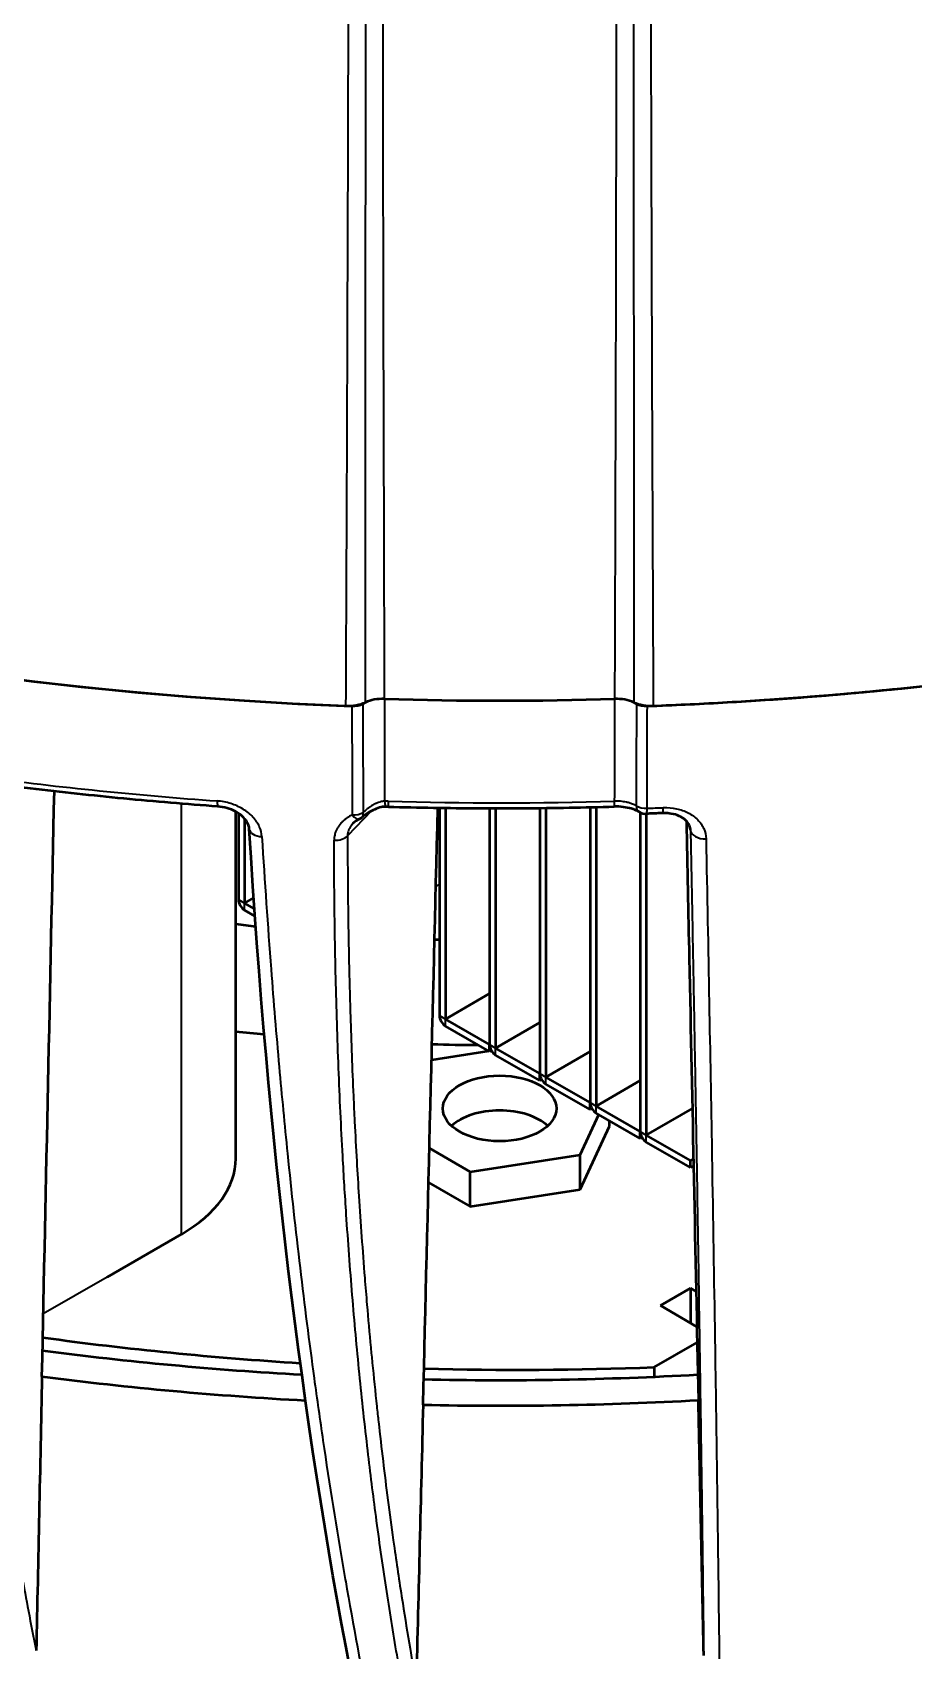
# Model space of a CAD drawing. Header units: millimetres. Extents: x 40 to 2195, y 40 to 1687.
# Drawn here: x 1721.5 to 1752.5, y 1352.6 to 1409.5 of the extents above; entities that cross this region are included whole.
import ezdxf

# ---------------------------------------------------------------- set-up
doc = ezdxf.new("R2010")
doc.units = ezdxf.units.MM
doc.header["$LTSCALE"] = 8
doc.layers.add('Visible (ISO)', color=7, linetype='Continuous', lineweight=50)
doc.layers.add('Visible Narrow (ISO)', color=7, linetype='Continuous', lineweight=35)

msp = doc.modelspace()

# ---------------------------------------------------------------- linework, layer by layer
at = {"layer": 'Visible (ISO)'}
for p, q in [((1742.637, 1386.912), (1742.637, 1386.912)), ((1728.625, 1369.912), (1728.624, 1382.122)), ((1735.792, 1382.257), (1735.792, 1374.944)), ((1736.004, 1382.254), (1736.004, 1374.822)), ((1737.56, 1382.241), (1737.56, 1373.923)), ((1737.772, 1382.241), (1737.772, 1373.801)), ((1739.327, 1382.248), (1739.327, 1372.903)), ((1739.539, 1382.25), (1739.539, 1372.78)), ((1741.095, 1382.277), (1741.095, 1371.882)), ((1741.307, 1382.282), (1741.307, 1371.76)), ((1728.721, 1382.063), (1728.721, 1379.027)), ((1728.933, 1381.88), (1728.933, 1378.904)), ((1732.75, 1381.702), (1732.749, 1381.702)), ((1742.863, 1382.092), (1742.863, 1370.862)), ((1743.075, 1382.048), (1743.075, 1370.739)), ((1744.632, 1381.489), (1744.632, 1381.489)), ((1728.933, 1378.904), (1729.257, 1379.091)), ((1729.284, 1378.701), (1728.933, 1378.904)), ((1729.302, 1378.446), (1728.933, 1378.659)), ((1736.004, 1374.822), (1737.56, 1375.72)), ((1737.56, 1373.923), (1736.004, 1374.822)), ((1737.56, 1373.679), (1736.004, 1374.577)), ((1737.772, 1373.801), (1739.327, 1374.699)), ((1737.538, 1373.691), (1735.518, 1373.378)), ((1737.56, 1373.679), (1737.56, 1373.923)), ((1737.622, 1373.714), (1737.56, 1373.679)), ((1737.628, 1373.704), (1737.596, 1373.7)), ((1739.327, 1372.903), (1737.772, 1373.801)), ((1739.539, 1372.78), (1741.095, 1373.679)), ((1739.327, 1372.658), (1737.772, 1373.556)), ((1739.327, 1372.658), (1739.327, 1372.903)), ((1739.389, 1372.694), (1739.327, 1372.658)), ((1741.095, 1371.882), (1739.539, 1372.78)), ((1741.095, 1371.637), (1739.539, 1372.535)), ((1741.307, 1371.76), (1742.863, 1372.658)), ((1741.095, 1371.637), (1741.095, 1371.882)), ((1740.742, 1370.045), (1741.399, 1371.462)), ((1741.157, 1371.673), (1741.095, 1371.637)), ((1742.863, 1370.862), (1741.307, 1371.76)), ((1742.863, 1370.617), (1741.307, 1371.515)), ((1743.075, 1370.739), (1744.696, 1371.675)), ((1740.742, 1368.82), (1741.777, 1371.051)), ((1741.777, 1371.051), (1741.777, 1371.244)), ((1742.863, 1370.617), (1742.863, 1370.862)), ((1744.631, 1369.841), (1743.075, 1370.739)), ((1735.442, 1370.276), (1736.878, 1369.447)), ((1742.925, 1370.653), (1742.863, 1370.617)), ((1744.631, 1369.596), (1743.075, 1370.494)), ((1736.878, 1369.447), (1740.742, 1370.045)), ((1740.742, 1368.82), (1740.742, 1370.045)), ((1744.733, 1369.9), (1744.631, 1369.841)), ((1744.631, 1369.596), (1744.631, 1369.841)), ((1744.738, 1369.658), (1744.631, 1369.596)), ((1735.412, 1369.069), (1736.878, 1368.223)), ((1736.878, 1368.223), (1736.878, 1369.447)), ((1736.878, 1368.223), (1740.742, 1368.82)), ((1724.095, 1365.741), (1726.722, 1367.258)), ((1744.631, 1365.35), (1743.57, 1364.738)), ((1744.83, 1365.235), (1744.631, 1365.35)), ((1744.631, 1365.35), (1744.631, 1364.126)), ((1744.856, 1363.996), (1743.57, 1364.738)), ((1743.349, 1362.569), (1744.867, 1363.445)), ((1743.349, 1362.569), (1743.349, 1362.236))]:
    msp.add_line(p, q, dxfattribs=at)
for centre, start, end in [((1743.07, 1382.548), 240.0493, 272.1269), ((1732.757, 1382.314), 296.6803, 308.9821)]:
    msp.add_arc(centre, 0.5, start, end, dxfattribs=at)
for centre, major_axis, ratio, start_param, end_param in [((1737.913, 1432.507), (-81, 0), 0.57735, 0.064234, 1.506562), ((1737.913, 1432.507), (-81, 0), 0.57735, 0.066811, 1.503985), ((1733.805, 1385.513), (-1, 0), 0.577347, 4.661959, 5.376539), ((1742.021, 1385.513), (-1, 0), 0.577347, 4.048238, 4.762819), ((1737.913, 1432.507), (-81, 0), 0.57735, 1.63503, 1.76659), ((1737.913, 1432.507), (-81, 0), 0.57735, 1.637607, 1.766544), ((1732.572, 1386.422), (-1, 0), 0.57735, 1.503993, 2.234956), ((1732.746, 1386.126), (0.5, 0), 0.57735, 4.647708, 5.496356), ((1737.913, 1432.507), (-80.5, 0), 0.57735, 1.520369, 1.621224), ((1743.254, 1386.422), (-1, 0), 0.57735, 0.906636, 1.637597), ((1743.08, 1386.126), (0.5, 0), 0.57735, 3.92842, 4.777015), ((1734.01, 1382.796), (-0.014, -0.5), 0.039916, 6.283171, 6.283199), ((1743.07, 1382.547), (-0.25, -0.433), 0.576726, 0.000008, 0.000037), ((1743.639, 1382.57), (0.021, -0.5), 0.058193, 6.283168, 6.283192), ((1729.599, 1381.552), (-0.499, -0.03), 0.617499, 6.283167, 6.283192), ((1728.933, 1378.904), (-0.15, 0.26), 0.57735, 0.785398, 2.356194), ((1737.913, 1402.705), (43.5, 0), 0.57735, 4.4972, 4.51372), ((1737.913, 1402.705), (43.5, 0), 0.57735, 4.659727, 4.663604), ((1736.004, 1374.822), (-0.15, 0.26), 0.57735, 0.785398, 2.356194), ((1737.913, 1403.93), (-52, 0), 0.57735, 1.391211, 1.410785), ((1737.913, 1403.93), (-52, 0), 0.57735, 1.524996, 1.556264), ((1737.772, 1373.801), (-0.15, 0.26), 0.57735, 0.785398, 2.356194), ((1739.539, 1372.78), (-0.15, 0.26), 0.57735, 0.785398, 2.356194), ((1741.307, 1371.76), (-0.15, 0.26), 0.57735, 0.785398, 2.356194), ((1737.913, 1370.453), (2, 0), 0.57735, 0.55899, 2.582603), ((1737.913, 1370.453), (2, 0), 0.57735, 0.55899, 2.582603), ((1743.075, 1370.739), (-0.15, 0.26), 0.57735, 0.785398, 2.356194), ((1722.125, 1369.911), (6.5, 0.001), 0.577365, 5.49789, 6.283185), ((1738.62, 1404.338), (72.5, 0), 0.57735, 4.478751, 4.605652), ((1737.913, 1403.93), (72.421, 0), 0.57735, 4.48838, 4.616118), ((1737.913, 1403.93), (-73.976, 0), 0.57735, 1.351307, 1.478273), ((1737.913, 1403.93), (72.421, 0), 0.57735, 4.675489, 4.808885), ((1738.62, 1404.338), (72.5, 0), 0.57735, 4.665897, 4.777663), ((1737.913, 1403.93), (-73.976, 0), 0.57735, 1.534373, 1.665512)]:
    msp.add_ellipse(centre, major_axis=major_axis, ratio=ratio, start_param=start_param, end_param=end_param, dxfattribs=at)
msp.add_ellipse((1737.913, 1371.678), major_axis=(2, 0), ratio=0.57735, dxfattribs=at)
for points in [[(1733.099, 1385.922), (1733.126, 1385.937), (1733.153, 1385.951), (1733.183, 1385.965)], [(1742.644, 1385.965), (1742.673, 1385.951), (1742.701, 1385.937), (1742.727, 1385.922)], [(1721.806, 1362.244), (1721.951, 1369.109), (1722.096, 1375.974), (1722.242, 1382.84)], [(1733.996, 1382.296), (1733.965, 1382.297), (1733.933, 1382.297), (1733.902, 1382.296)], [(1735.219, 1361.248), (1735.392, 1368.251), (1735.565, 1375.254), (1735.738, 1382.258)], [(1732.666, 1351.885), (1730.954, 1360.688), (1729.755, 1370.692), (1729.1, 1381.522)], [(1721.806, 1362.244), (1721.738, 1359.029), (1721.671, 1355.813), (1721.603, 1352.598)], [(1735.219, 1361.248), (1735.139, 1357.978), (1735.058, 1354.709), (1734.978, 1351.44)], [(1745.096, 1352.424), (1745.034, 1355.419), (1744.972, 1358.415), (1744.909, 1361.411)]]:
    msp.add_open_spline(points, degree=3, dxfattribs=at)
for points, knots in [([(1727.996, 1382.305), (1727.443, 1382.345), (1726.891, 1382.388), (1725.787, 1382.48), (1725.237, 1382.53), (1724.137, 1382.635), (1723.588, 1382.691), (1722.493, 1382.81), (1721.946, 1382.873), (1720.855, 1383.005), (1720.31, 1383.074), (1719.767, 1383.146)], [4.0503056, 4.0503056, 4.0503056, 4.0503056, 4.0710429, 4.0710429, 4.0917802, 4.0917802, 4.1125175, 4.1125175, 4.1332548, 4.1332548, 4.153992, 4.153992, 4.153992, 4.153992]), ([(1729.1, 1381.522), (1729.097, 1381.559), (1729.09, 1381.599), (1729.063, 1381.679), (1729.045, 1381.718), (1728.981, 1381.826), (1728.924, 1381.897), (1728.785, 1382.022), (1728.705, 1382.078), (1728.526, 1382.175), (1728.426, 1382.216), (1728.217, 1382.277), (1728.105, 1382.298), (1727.996, 1382.305)], [0, 0, 0, 0, 0.0225527, 0.0225527, 0.0427459, 0.0427459, 0.0769491, 0.0769491, 0.1086734, 0.1086734, 0.1411649, 0.1411649, 0.1743467, 0.1743467, 0.1743467, 0.1743467]), ([(1733.902, 1382.296), (1733.83, 1382.295), (1733.757, 1382.283), (1733.609, 1382.243), (1733.533, 1382.213), (1733.367, 1382.132), (1733.278, 1382.078), (1733.153, 1381.99), (1733.111, 1381.957), (1733.072, 1381.926)], [0, 0, 0, 0, 0.02170748, 0.02170748, 0.04605145, 0.04605145, 0.07796651, 0.07796651, 0.09556485, 0.09556485, 0.09556485, 0.09556485]), ([(1733.996, 1382.296), (1734.526, 1382.281), (1735.056, 1382.269), (1736.117, 1382.251), (1736.647, 1382.246), (1737.708, 1382.24), (1738.238, 1382.24), (1739.299, 1382.247), (1739.83, 1382.253), (1740.89, 1382.272), (1741.42, 1382.284), (1741.95, 1382.3)], [2.30728724, 2.30728724, 2.30728724, 2.30728724, 2.32714982, 2.32714982, 2.34701241, 2.34701241, 2.36687499, 2.36687499, 2.38673757, 2.38673757, 2.40660015, 2.40660015, 2.40660015, 2.40660015]), ([(1742.82, 1382.114), (1742.762, 1382.148), (1742.69, 1382.18), (1742.53, 1382.235), (1742.44, 1382.257), (1742.246, 1382.29), (1742.139, 1382.299), (1742.005, 1382.301), (1741.978, 1382.3), (1741.95, 1382.3)], [0, 0, 0, 0, 0.02979168, 0.02979168, 0.05952138, 0.05952138, 0.09130547, 0.09130547, 0.09960391, 0.09960391, 0.09960391, 0.09960391]), ([(1732.982, 1381.868), (1732.899, 1381.826), (1732.827, 1381.776), (1732.764, 1381.717), (1732.757, 1381.71), (1732.75, 1381.702)], [0, 0, 0, 0, 0.03261549, 0.03261549, 0.03734357, 0.03734357, 0.03734357, 0.03734357]), ([(1743.659, 1382.07), (1743.621, 1382.069), (1743.583, 1382.067), (1743.507, 1382.064), (1743.469, 1382.063), (1743.393, 1382.059), (1743.355, 1382.058), (1743.279, 1382.055), (1743.241, 1382.054), (1743.165, 1382.051), (1743.127, 1382.049), (1743.089, 1382.048)], [3.8556583, 3.8556583, 3.8556583, 3.8556583, 3.857077328, 3.857077328, 3.858496355, 3.858496355, 3.859915383, 3.859915383, 3.861334411, 3.861334411, 3.862753439, 3.862753439, 3.862753439, 3.862753439]), ([(1744.632, 1381.489), (1744.626, 1381.58), (1744.592, 1381.67), (1744.488, 1381.794), (1744.451, 1381.83), (1744.341, 1381.914), (1744.258, 1381.96), (1744.078, 1382.026), (1743.982, 1382.05), (1743.81, 1382.07), (1743.734, 1382.073), (1743.659, 1382.07)], [0, 0, 0, 0, 0.0550251, 0.0550251, 0.0775116, 0.0775116, 0.1115218, 0.1115218, 0.142608, 0.142608, 0.1652506, 0.1652506, 0.1652506, 0.1652506]), ([(1744.485, 1381.795), (1744.518, 1380.183), (1744.606, 1375.97), (1744.748, 1369.171), (1744.856, 1363.995), (1744.909, 1361.411)], [0.1273375, 0.1273375, 0.1273375, 0.1273375, 0.3333333, 0.6666667, 1, 1, 1, 1])]:
    msp.add_open_spline(points, degree=3, knots=knots, dxfattribs=at)
at = {"layer": 'Visible Narrow (ISO)'}
for p, q in [((1726.722, 1367.258), (1726.721, 1382.403)), ((1733.399, 1382.146), (1732.561, 1381.273)), ((1735.792, 1381.493), (1735.72, 1381.546)), ((1744.633, 1381.463), (1744.63, 1381.511)), ((1735.67, 1379.494), (1735.792, 1379.565)), ((1728.721, 1379.027), (1728.933, 1378.904)), ((1728.933, 1378.659), (1728.933, 1378.904)), ((1735.792, 1374.944), (1736.004, 1374.822)), ((1736.004, 1374.577), (1736.004, 1374.822)), ((1737.56, 1373.923), (1737.772, 1373.801)), ((1737.772, 1373.556), (1737.772, 1373.801)), ((1739.327, 1372.903), (1739.539, 1372.78)), ((1739.539, 1372.535), (1739.539, 1372.78)), ((1741.095, 1371.882), (1741.307, 1371.76)), ((1741.307, 1371.515), (1741.307, 1371.76)), ((1742.863, 1370.862), (1743.075, 1370.739)), ((1743.075, 1370.494), (1743.075, 1370.739)), ((1724.095, 1365.741), (1721.853, 1364.446))]:
    msp.add_line(p, q, dxfattribs=at)
for centre, major_axis, ratio, start_param, end_param in [((1745.399, 1503.784), (-7.336, -197.552), 0.052411, 5.354137, 5.37854), ((1743.791, 1503.837), (-5.742, -197.105), 0.041149, 5.353828, 5.376806), ((1732.036, 1503.837), (-5.742, 197.105), 0.041149, 4.047991, 4.07095), ((1730.427, 1503.784), (7.336, -197.552), 0.05241, 0.906147, 0.929048), ((1737.913, 1428.813), (-80.834, 0), 0.57735, 1.343795, 1.447481), ((1728.032, 1382.804), (-0.036, -0.499), 0.100431, 5.379663, 6.28314), ((1733.992, 1381.054), (-1.849, 0.143), 0.77218, 4.77503, 4.840258), ((1733.891, 1382.796), (0.011, -0.5), 0.080811, 5.37371, 6.283177), ((1737.913, 1428.813), (-80.333, 0), 0.57735, 1.521889, 1.621208), ((1734.01, 1382.796), (-0.014, -0.5), 0.039916, 5.376776, 6.283172), ((1741.935, 1382.799), (0.015, -0.5), 0.041139, 0, 0.906398), ((1743.07, 1382.548), (-0.25, -0.433), 0.576726, 5.529243, 6.283122), ((1743.07, 1382.548), (-0.5, 0.002), 0.615944, 0.789188, 1.636927), ((1743.07, 1382.548), (0.019, -0.5), 0.052414, 6.283179, 7.18933), ((1737.913, 1428.813), (80.834, 0), 0.57735, 4.776624, 4.783721), ((1743.639, 1382.57), (0.021, -0.5), 0.058193, 0.000012, 0.905901), ((1732.757, 1382.314), (-0.5, -0.002), 0.617124, 1.504526, 2.352264), ((1732.757, 1382.314), (0.225, -0.447), 0.391345, 5.261351, 6.283188), ((1732.757, 1382.314), (0.315, -0.389), 0.441597, 6.28318, 6.95521), ((1729.599, 1381.552), (-0.499, -0.03), 0.617499, 0.000004, 1.429697), ((1732.123, 1381.424), (-0.5, -0.001), 0.621902, 1.497944, 2.634068), ((1745.132, 1381.481), (-0.5, -0.01), 0.623082, 0.025191, 1.648511)]:
    msp.add_ellipse(centre, major_axis=major_axis, ratio=ratio, start_param=start_param, end_param=end_param, dxfattribs=at)
for points, knots in [([(1733.942, 1459.629), (1733.928, 1457.159), (1733.913, 1454.584), (1733.899, 1451.909), (1733.885, 1449.234), (1733.871, 1446.46), (1733.859, 1443.572), (1733.846, 1440.685), (1733.835, 1437.684), (1733.825, 1434.558), (1733.816, 1431.432), (1733.808, 1428.181), (1733.803, 1424.775), (1733.798, 1421.369), (1733.795, 1417.808), (1733.796, 1414.262), (1733.797, 1410.715), (1733.801, 1407.185), (1733.807, 1403.845), (1733.813, 1400.506), (1733.82, 1397.358), (1733.829, 1394.399), (1733.837, 1391.44), (1733.846, 1388.671), (1733.855, 1386.089)], [0, 0, 0, 0, 0.125, 0.125, 0.125, 0.25, 0.25, 0.25, 0.375, 0.375, 0.375, 0.5, 0.5, 0.5, 0.625, 0.625, 0.625, 0.75, 0.75, 0.75, 0.875, 0.875, 0.875, 1, 1, 1, 1]), ([(1741.971, 1386.089), (1741.985, 1390.168), (1741.997, 1394.106), (1742.007, 1397.897), (1742.008, 1398.477), (1742.01, 1399.054), (1742.011, 1399.628), (1742.018, 1402.8), (1742.023, 1405.869), (1742.027, 1408.841), (1742.028, 1409.917), (1742.029, 1410.98), (1742.029, 1412.03), (1742.031, 1414.408), (1742.031, 1416.723), (1742.029, 1418.977), (1742.029, 1420.472), (1742.027, 1421.94), (1742.025, 1423.382), (1742.023, 1425.078), (1742.02, 1426.738), (1742.017, 1428.364), (1742.013, 1430.21), (1742.009, 1432.012), (1742.003, 1433.773), (1742, 1434.885), (1741.996, 1435.981), (1741.993, 1437.061), (1741.985, 1439.199), (1741.977, 1441.276), (1741.969, 1443.295), (1741.966, 1443.911), (1741.963, 1444.522), (1741.96, 1445.128), (1741.95, 1447.51), (1741.938, 1449.811), (1741.926, 1452.044), (1741.925, 1452.239), (1741.924, 1452.434), (1741.923, 1452.629), (1741.911, 1455.044), (1741.898, 1457.379), (1741.884, 1459.629)], [0, 0, 0, 0, 0.125, 0.125, 0.125, 0.14414, 0.14414, 0.14414, 0.25, 0.25, 0.25, 0.288311, 0.288311, 0.288311, 0.375, 0.375, 0.375, 0.432465, 0.432465, 0.432465, 0.5, 0.5, 0.5, 0.57662, 0.57662, 0.57662, 0.625, 0.625, 0.625, 0.720764, 0.720764, 0.720764, 0.75, 0.75, 0.75, 0.864933, 0.864933, 0.864933, 0.875, 0.875, 0.875, 1, 1, 1, 1]), ([(1732.505, 1385.846), (1732.527, 1390.526), (1732.547, 1395.282), (1732.563, 1400.094), (1732.58, 1404.905), (1732.593, 1409.772), (1732.604, 1414.757), (1732.614, 1419.741), (1732.62, 1424.844), (1732.623, 1429.951), (1732.626, 1435.057), (1732.625, 1440.169), (1732.62, 1445.095), (1732.616, 1450.022), (1732.609, 1454.764), (1732.599, 1459.384)], [0, 0, 0, 0, 0.2, 0.2, 0.2, 0.4, 0.4, 0.4, 0.6, 0.6, 0.6, 0.8, 0.8, 0.8, 1, 1, 1, 1]), ([(1733.189, 1385.967), (1733.189, 1387.161), (1733.19, 1388.36), (1733.192, 1392.34), (1733.193, 1395.142), (1733.195, 1398.434), (1733.195, 1398.904), (1733.196, 1399.648), (1733.196, 1399.921), (1733.197, 1402.244), (1733.199, 1404.304), (1733.201, 1407.785), (1733.202, 1409.198), (1733.204, 1412.019), (1733.206, 1413.428), (1733.209, 1416.662), (1733.211, 1418.493), (1733.214, 1421.044), (1733.214, 1421.754), (1733.217, 1424.293), (1733.22, 1426.129), (1733.223, 1428.658), (1733.224, 1429.348), (1733.227, 1431.182), (1733.229, 1432.325), (1733.233, 1435.16), (1733.236, 1436.849), (1733.242, 1440.205), (1733.245, 1441.873), (1733.249, 1444.082), (1733.25, 1444.639), (1733.255, 1447.159), (1733.258, 1449.095), (1733.263, 1451.587), (1733.264, 1452.165), (1733.269, 1454.688), (1733.273, 1456.61), (1733.277, 1458.841), (1733.278, 1459.172), (1733.279, 1459.501)], [0, 0, 0, 0, 0.0511088, 0.0511088, 0.169012, 0.169012, 0.1886294, 0.1886294, 0.2, 0.2, 0.2852945, 0.2852945, 0.3430722, 0.3430722, 0.4, 0.4, 0.4728892, 0.4728892, 0.5009144, 0.5009144, 0.5729627, 0.5729627, 0.6, 0.6, 0.6447492, 0.6447492, 0.7111282, 0.7111282, 0.7775071, 0.7775071, 0.8, 0.8, 0.8797052, 0.8797052, 0.903917, 0.903917, 0.9857545, 0.9857545, 1, 1, 1, 1]), ([(1742.548, 1459.501), (1742.552, 1457.333), (1742.556, 1455.154), (1742.561, 1452.621), (1742.562, 1452.282), (1742.566, 1449.779), (1742.571, 1447.603), (1742.576, 1444.954), (1742.576, 1444.5), (1742.578, 1443.764), (1742.578, 1443.483), (1742.582, 1441.421), (1742.585, 1439.629), (1742.591, 1436.452), (1742.593, 1435.069), (1742.598, 1431.838), (1742.601, 1429.99), (1742.606, 1426.524), (1742.608, 1424.904), (1742.612, 1421.718), (1742.614, 1420.151), (1742.617, 1417.019), (1742.619, 1415.455), (1742.62, 1413.491), (1742.621, 1413.067), (1742.621, 1412.41), (1742.622, 1412.175), (1742.623, 1410.188), (1742.625, 1408.472), (1742.627, 1405.056), (1742.628, 1403.357), (1742.63, 1400.962), (1742.63, 1400.242), (1742.631, 1399.223), (1742.631, 1398.921), (1742.632, 1396.302), (1742.633, 1394.039), (1742.636, 1389.829), (1742.637, 1387.871), (1742.638, 1385.967)], [0, 0, 0, 0, 0.0853995, 0.0853995, 0.0986134, 0.0986134, 0.1826357, 0.1826357, 0.2, 0.2, 0.2107016, 0.2107016, 0.2784796, 0.2784796, 0.3305062, 0.3305062, 0.4, 0.4, 0.4612633, 0.4612633, 0.5214179, 0.5214179, 0.5829524, 0.5829524, 0.6, 0.6, 0.6095254, 0.6095254, 0.6808155, 0.6808155, 0.7543849, 0.7543849, 0.7864256, 0.7864256, 0.8, 0.8, 0.9045631, 0.9045631, 1, 1, 1, 1]), ([(1743.227, 1459.384), (1743.217, 1454.314), (1743.209, 1449.186), (1743.205, 1443.947), (1743.201, 1438.709), (1743.2, 1433.361), (1743.204, 1428.06), (1743.208, 1422.759), (1743.216, 1417.505), (1743.227, 1412.555), (1743.239, 1407.605), (1743.253, 1402.959), (1743.268, 1398.518), (1743.284, 1394.078), (1743.302, 1389.843), (1743.321, 1385.846)], [0, 0, 0, 0, 0.2, 0.2, 0.2, 0.4, 0.4, 0.4, 0.6, 0.6, 0.6, 0.8, 0.8, 0.8, 1, 1, 1, 1]), ([(1733.099, 1385.922), (1733.1, 1385.52), (1733.101, 1385.11), (1733.102, 1384.698), (1733.103, 1384.286), (1733.104, 1383.872), (1733.105, 1383.44), (1733.107, 1383.008), (1733.108, 1382.558), (1733.11, 1382.097)], [0, 0, 0, 0, 0.333333, 0.333333, 0.333333, 0.666667, 0.666667, 0.666667, 1, 1, 1, 1]), ([(1742.727, 1385.922), (1742.726, 1385.545), (1742.726, 1385.161), (1742.725, 1384.774), (1742.724, 1384.657), (1742.724, 1384.54), (1742.724, 1384.422), (1742.723, 1384.15), (1742.722, 1383.875), (1742.721, 1383.592), (1742.72, 1383.186), (1742.719, 1382.764), (1742.717, 1382.33)], [0, 0, 0, 0, 0.3333333, 0.3333333, 0.3333333, 0.4341055, 0.4341055, 0.4341055, 0.6666667, 0.6666667, 0.6666667, 0.9999998, 0.9999998, 0.9999998, 0.9999998]), ([(1718.737, 1382.532), (1718.742, 1381.997), (1718.748, 1381.441), (1718.757, 1380.868), (1718.758, 1380.816), (1718.759, 1380.765), (1718.76, 1380.713), (1718.766, 1380.36), (1718.773, 1380.001), (1718.781, 1379.634), (1718.788, 1379.347), (1718.795, 1379.056), (1718.803, 1378.76), (1718.814, 1378.361), (1718.826, 1377.952), (1718.84, 1377.534), (1718.849, 1377.246), (1718.86, 1376.953), (1718.871, 1376.655), (1718.874, 1376.596), (1718.876, 1376.537), (1718.878, 1376.477), (1718.905, 1375.803), (1718.936, 1375.105), (1718.972, 1374.38), (1718.979, 1374.252), (1718.985, 1374.123), (1718.992, 1373.993), (1719.028, 1373.324), (1719.068, 1372.634), (1719.114, 1371.92), (1719.128, 1371.712), (1719.142, 1371.501), (1719.156, 1371.289), (1719.201, 1370.632), (1719.251, 1369.957), (1719.307, 1369.262), (1719.331, 1368.961), (1719.357, 1368.658), (1719.383, 1368.35), (1719.438, 1367.715), (1719.498, 1367.063), (1719.564, 1366.395), (1719.604, 1365.991), (1719.646, 1365.581), (1719.69, 1365.165), (1719.754, 1364.561), (1719.824, 1363.944), (1719.899, 1363.315), (1719.961, 1362.794), (1720.027, 1362.264), (1720.097, 1361.726), (1720.17, 1361.165), (1720.247, 1360.596), (1720.33, 1360.016), (1720.422, 1359.367), (1720.521, 1358.705), (1720.628, 1358.027), (1720.708, 1357.518), (1720.793, 1356.999), (1720.883, 1356.469), (1721.019, 1355.667), (1721.168, 1354.84), (1721.329, 1353.991), (1721.417, 1353.533), (1721.508, 1353.068), (1721.603, 1352.598)], [0, 0, 0, 0, 0.083416, 0.083416, 0.083416, 0.090909, 0.090909, 0.090909, 0.141958, 0.141958, 0.141958, 0.181818, 0.181818, 0.181818, 0.235615, 0.235615, 0.235615, 0.272727, 0.272727, 0.272727, 0.28009, 0.28009, 0.28009, 0.363636, 0.363636, 0.363636, 0.378429, 0.378429, 0.378429, 0.454545, 0.454545, 0.454545, 0.476766, 0.476766, 0.476766, 0.545455, 0.545455, 0.545455, 0.575102, 0.575102, 0.575102, 0.636364, 0.636364, 0.636364, 0.673446, 0.673446, 0.673446, 0.727273, 0.727273, 0.727273, 0.771819, 0.771819, 0.771819, 0.818182, 0.818182, 0.818182, 0.870105, 0.870105, 0.870105, 0.909091, 0.909091, 0.909091, 0.968118, 0.968118, 0.968118, 1, 1, 1, 1]), ([(1733.865, 1382.489), (1733.84, 1382.487), (1733.816, 1382.485), (1733.767, 1382.477), (1733.742, 1382.472), (1733.715, 1382.465), (1733.711, 1382.464), (1733.703, 1382.462), (1733.698, 1382.461), (1733.664, 1382.451), (1733.637, 1382.442), (1733.596, 1382.426), (1733.581, 1382.419), (1733.556, 1382.408), (1733.546, 1382.403), (1733.513, 1382.388), (1733.491, 1382.376), (1733.462, 1382.36), (1733.454, 1382.355), (1733.431, 1382.342), (1733.417, 1382.333), (1733.382, 1382.311), (1733.361, 1382.297), (1733.324, 1382.272), (1733.308, 1382.26), (1733.279, 1382.238), (1733.265, 1382.227), (1733.234, 1382.203), (1733.216, 1382.189), (1733.192, 1382.168), (1733.183, 1382.161), (1733.158, 1382.139), (1733.141, 1382.125), (1733.125, 1382.11), (1733.124, 1382.109), (1733.118, 1382.104), (1733.114, 1382.1), (1733.11, 1382.097)], [0.0004365, 0.0004365, 0.0004365, 0.0004365, 0.0647271, 0.0647271, 0.1328721, 0.1328721, 0.1428571, 0.1428571, 0.1577454, 0.1577454, 0.2393027, 0.2393027, 0.2857143, 0.2857143, 0.3205395, 0.3205395, 0.3968714, 0.3968714, 0.4285714, 0.4285714, 0.4832066, 0.4832066, 0.5714286, 0.5714286, 0.6459034, 0.6459034, 0.7142857, 0.7142857, 0.8086379, 0.8086379, 0.8571429, 0.8571429, 0.9632435, 0.9632435, 0.9711673, 0.9711673, 1, 1, 1, 1]), ([(1742.717, 1382.33), (1742.707, 1382.336), (1742.696, 1382.341), (1742.645, 1382.367), (1742.602, 1382.386), (1742.518, 1382.416), (1742.479, 1382.429), (1742.432, 1382.441), (1742.427, 1382.442), (1742.405, 1382.448), (1742.389, 1382.452), (1742.341, 1382.462), (1742.307, 1382.468), (1742.241, 1382.478), (1742.207, 1382.482), (1742.154, 1382.487), (1742.135, 1382.488), (1742.072, 1382.492), (1742.029, 1382.493), (1741.977, 1382.492), (1741.969, 1382.492), (1741.961, 1382.492)], [0, 0, 0, 0, 0.0520563, 0.0520563, 0.25, 0.25, 0.4144167, 0.4144167, 0.4372526, 0.4372526, 0.5, 0.5, 0.6266379, 0.6266379, 0.75, 0.75, 0.8187149, 0.8187149, 0.9721775, 0.9721775, 0.9994104, 0.9994104, 0.9994104, 0.9994104]), ([(1732.725, 1382.006), (1732.719, 1382.003), (1732.713, 1382), (1732.674, 1381.98), (1732.642, 1381.962), (1732.581, 1381.925), (1732.551, 1381.905), (1732.495, 1381.865), (1732.468, 1381.844), (1732.418, 1381.801), (1732.395, 1381.781), (1732.365, 1381.751), (1732.357, 1381.742), (1732.323, 1381.706), (1732.298, 1381.677), (1732.252, 1381.617), (1732.231, 1381.586), (1732.192, 1381.521), (1732.175, 1381.488), (1732.153, 1381.44), (1732.147, 1381.425), (1732.132, 1381.385), (1732.124, 1381.359), (1732.11, 1381.307), (1732.104, 1381.281), (1732.095, 1381.228), (1732.092, 1381.202), (1732.088, 1381.155), (1732.087, 1381.134), (1732.087, 1381.114)], [0, 0, 0, 0, 0.0139116, 0.0139116, 0.093767, 0.093767, 0.174118, 0.174118, 0.2563804, 0.2563804, 0.3333333, 0.3333333, 0.3633831, 0.3633831, 0.4607658, 0.4607658, 0.5637162, 0.5637162, 0.6666667, 0.6666667, 0.7123927, 0.7123927, 0.7896575, 0.7896575, 0.8668837, 0.8668837, 0.9424338, 0.9424338, 1, 1, 1, 1]), ([(1732.749, 1381.702), (1732.729, 1381.681), (1732.711, 1381.66), (1732.694, 1381.638), (1732.673, 1381.612), (1732.655, 1381.584), (1732.638, 1381.556), (1732.628, 1381.538), (1732.619, 1381.52), (1732.61, 1381.502), (1732.597, 1381.473), (1732.587, 1381.444), (1732.579, 1381.415), (1732.571, 1381.386), (1732.565, 1381.357), (1732.563, 1381.328), (1732.561, 1381.31), (1732.56, 1381.291), (1732.561, 1381.273)], [0.3562901, 0.3562901, 0.3562901, 0.3562901, 0.4576225, 0.4576225, 0.4576225, 0.5846022, 0.5846022, 0.5846022, 0.6666667, 0.6666667, 0.6666667, 0.7934891, 0.7934891, 0.7934891, 0.9203397, 0.9203397, 0.9203397, 1, 1, 1, 1]), ([(1729.547, 1381.243), (1729.643, 1379.667), (1729.75, 1378.111), (1729.957, 1375.42), (1730.052, 1374.277), (1730.245, 1372.118), (1730.343, 1371.101), (1730.583, 1368.734), (1730.731, 1367.391), (1731.044, 1364.756), (1731.209, 1363.463), (1731.484, 1361.451), (1731.588, 1360.72), (1731.708, 1359.9), (1731.722, 1359.805), (1731.97, 1358.14), (1732.218, 1356.602), (1732.499, 1354.986), (1732.518, 1354.877), (1732.813, 1353.198), (1733.104, 1351.665), (1733.411, 1350.167)], [0, 0, 0, 0, 0.1369157, 0.1369157, 0.2398979, 0.2398979, 0.3333333, 0.3333333, 0.4595686, 0.4595686, 0.5846852, 0.5846852, 0.6571523, 0.6571523, 0.6666667, 0.6666667, 0.8240432, 0.8240432, 0.8355255, 0.8355255, 1, 1, 1, 1]), ([(1734.718, 1350.128), (1734.574, 1350.889), (1734.434, 1351.66), (1734.167, 1353.227), (1734.039, 1354.024), (1733.792, 1355.651), (1733.674, 1356.48), (1733.46, 1358.084), (1733.364, 1358.858), (1733.168, 1360.529), (1733.07, 1361.43), (1732.889, 1363.254), (1732.805, 1364.177), (1732.65, 1366.046), (1732.58, 1366.993), (1732.471, 1368.628), (1732.429, 1369.312), (1732.335, 1371.024), (1732.286, 1372.057), (1732.204, 1374.147), (1732.171, 1375.204), (1732.121, 1377.344), (1732.104, 1378.427), (1732.091, 1380.049), (1732.088, 1380.58), (1732.087, 1381.114)], [0, 0, 0, 0, 0.0839647, 0.0839647, 0.1686984, 0.1686984, 0.2548269, 0.2548269, 0.3333333, 0.3333333, 0.4228184, 0.4228184, 0.5125096, 0.5125096, 0.6026181, 0.6026181, 0.6666667, 0.6666667, 0.7618118, 0.7618118, 0.8573544, 0.8573544, 0.9535085, 0.9535085, 1, 1, 1, 1]), ([(1732.561, 1381.273), (1732.561, 1380.649), (1732.565, 1380.009), (1732.574, 1379.045), (1732.578, 1378.731), (1732.583, 1378.395), (1732.583, 1378.377), (1732.589, 1377.953), (1732.596, 1377.542), (1732.613, 1376.717), (1732.622, 1376.303), (1732.638, 1375.715), (1732.642, 1375.545), (1732.651, 1375.227), (1732.656, 1375.08), (1732.674, 1374.476), (1732.69, 1374.014), (1732.726, 1373.074), (1732.745, 1372.597), (1732.78, 1371.815), (1732.794, 1371.516), (1732.832, 1370.757), (1732.857, 1370.292), (1732.907, 1369.414), (1732.932, 1369.003), (1732.988, 1368.118), (1733.02, 1367.642), (1733.089, 1366.685), (1733.125, 1366.203), (1733.189, 1365.404), (1733.215, 1365.089), (1733.285, 1364.276), (1733.33, 1363.773), (1733.395, 1363.085), (1733.413, 1362.907), (1733.48, 1362.223), (1733.532, 1361.712), (1733.608, 1361.013), (1733.628, 1360.831), (1733.699, 1360.193), (1733.752, 1359.731), (1733.863, 1358.815), (1733.92, 1358.359), (1734.04, 1357.435), (1734.104, 1356.965), (1734.184, 1356.395), (1734.197, 1356.301), (1734.302, 1355.569), (1734.398, 1354.922), (1734.584, 1353.739), (1734.671, 1353.206), (1734.832, 1352.261), (1734.904, 1351.852), (1734.978, 1351.44)], [0, 0, 0, 0, 0.0846276, 0.0846276, 0.125, 0.125, 0.1272854, 0.1272854, 0.1789618, 0.1789618, 0.2296217, 0.2296217, 0.25, 0.25, 0.2675178, 0.2675178, 0.3212589, 0.3212589, 0.375, 0.375, 0.4077379, 0.4077379, 0.4573762, 0.4573762, 0.5, 0.5, 0.5479617, 0.5479617, 0.5950212, 0.5950212, 0.625, 0.625, 0.6718697, 0.6718697, 0.6881763, 0.6881763, 0.7339947, 0.7339947, 0.75, 0.75, 0.7899449, 0.7899449, 0.8284488, 0.8284488, 0.8672804, 0.8672804, 0.875, 0.875, 0.9268199, 0.9268199, 0.9684977, 0.9684977, 1, 1, 1, 1]), ([(1744.633, 1381.463), (1744.643, 1380.945), (1744.653, 1380.427), (1744.673, 1379.395), (1744.683, 1378.88), (1744.702, 1377.855), (1744.712, 1377.345), (1744.727, 1376.539), (1744.732, 1376.241), (1744.739, 1375.872), (1744.74, 1375.8), (1744.749, 1375.35), (1744.755, 1374.974), (1744.769, 1374.225), (1744.776, 1373.852), (1744.789, 1373.106), (1744.796, 1372.734), (1744.809, 1371.991), (1744.815, 1371.62), (1744.826, 1371.013), (1744.83, 1370.779), (1744.838, 1370.315), (1744.842, 1370.085), (1744.855, 1369.274), (1744.865, 1368.687), (1744.885, 1367.506), (1744.894, 1366.914), (1744.912, 1365.807), (1744.92, 1365.296), (1744.934, 1364.365), (1744.941, 1363.947), (1744.954, 1363.056), (1744.962, 1362.58), (1744.976, 1361.63), (1744.983, 1361.155), (1744.996, 1360.208), (1745.003, 1359.736), (1745.012, 1359.051), (1745.015, 1358.838), (1745.027, 1358.015), (1745.035, 1357.406), (1745.05, 1356.216), (1745.058, 1355.635), (1745.072, 1354.48), (1745.079, 1353.906), (1745.089, 1353.029), (1745.093, 1352.726), (1745.096, 1352.424)], [0.0000126, 0.0000126, 0.0000126, 0.0000126, 0.0557415, 0.0557415, 0.1114225, 0.1114225, 0.1671017, 0.1671017, 0.2, 0.2, 0.2079873, 0.2079873, 0.249954, 0.249954, 0.2917482, 0.2917482, 0.3333212, 0.3333212, 0.374375, 0.374375, 0.4, 0.4, 0.4248468, 0.4248468, 0.487159, 0.487159, 0.5483546, 0.5483546, 0.6, 0.6, 0.6413573, 0.6413573, 0.6878341, 0.6878341, 0.7338867, 0.7338867, 0.779464, 0.779464, 0.8, 0.8, 0.8589172, 0.8589172, 0.9151523, 0.9151523, 0.9707243, 0.9707243, 1, 1, 1, 1]), ([(1745.177, 1381.171), (1745.216, 1379.224), (1745.252, 1377.307), (1745.32, 1373.633), (1745.352, 1371.872), (1745.385, 1369.937), (1745.388, 1369.734), (1745.429, 1367.372), (1745.463, 1365.257), (1745.512, 1362.058), (1745.529, 1360.941), (1745.561, 1358.691), (1745.577, 1357.559), (1745.619, 1354.345), (1745.644, 1352.305), (1745.666, 1350.324)], [0, 0, 0, 0, 0.171092, 0.171092, 0.333333, 0.333333, 0.352335, 0.352335, 0.555486, 0.555486, 0.666667, 0.666667, 0.782415, 0.782415, 1, 1, 1, 1])]:
    msp.add_open_spline(points, degree=3, knots=knots, dxfattribs=at)
for points in [[(1729.547, 1381.243), (1729.54, 1381.365), (1729.478, 1381.6), (1729.249, 1381.94), (1728.898, 1382.225), (1728.454, 1382.425), (1728.137, 1382.486), (1727.97, 1382.498)], [(1743.674, 1382.263), (1743.836, 1382.269), (1744.142, 1382.243), (1744.568, 1382.095), (1744.903, 1381.85), (1745.121, 1381.531), (1745.175, 1381.296), (1745.177, 1381.171)], [(1744.632, 1381.489), (1744.632, 1381.48), (1744.632, 1381.472), (1744.633, 1381.463)]]:
    msp.add_open_spline(points, degree=3, dxfattribs=at)

doc.saveas('drawing.dxf')
